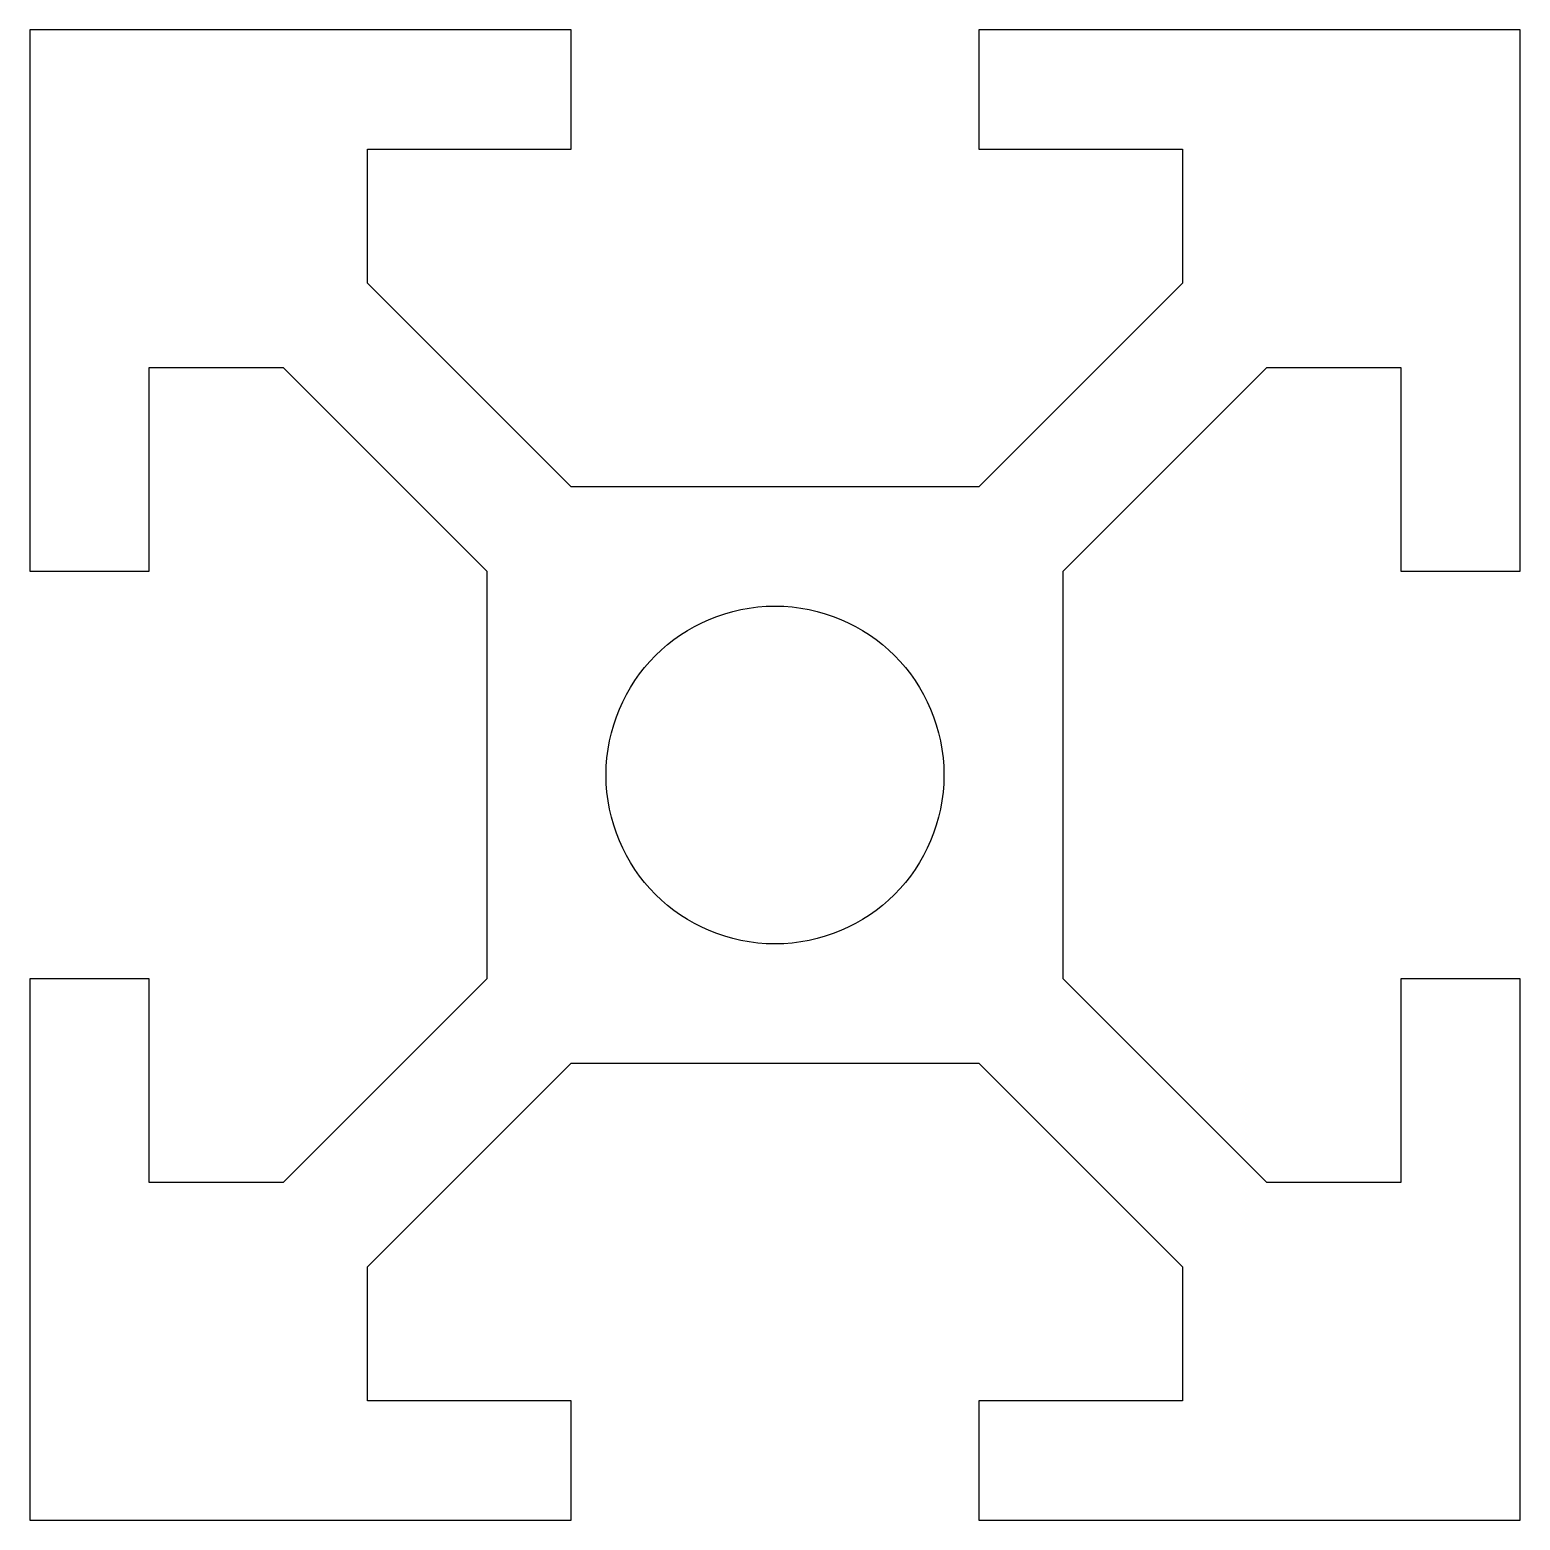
# Model space of a CAD drawing. Header units: millimetres. Extents: x -15 to 15, y -15 to 15.
import ezdxf

# ---------------------------------------------------------------- set-up
doc = ezdxf.new("R2010")
doc.units = ezdxf.units.MM
doc.layers.add('VISIBLE', color=7, linetype='CONTINUOUS')

msp = doc.modelspace()

# ---------------------------------------------------------------- linework, layer by layer
at = {"layer": 'VISIBLE'}
for p, q in [((-15, 15), (-15, 4.1)), ((-4.1, 15), (-15, 15)), ((-4.1, 12.6), (-4.1, 15)), ((4.1, 15), (4.1, 12.6)), ((15, 15), (4.1, 15)), ((15, 4.1), (15, 15)), ((-8.2, 12.6), (-4.1, 12.6)), ((-8.2, 9.897), (-8.2, 12.6)), ((4.1, 12.6), (8.2, 12.6)), ((8.2, 12.6), (8.2, 9.897)), ((-4.103, 5.8), (-8.2, 9.897)), ((8.2, 9.897), (4.103, 5.8)), ((-12.6, 8.2), (-9.897, 8.2)), ((-12.6, 4.1), (-12.6, 8.2)), ((-9.897, 8.2), (-5.8, 4.103)), ((5.8, 4.103), (9.897, 8.2)), ((9.897, 8.2), (12.6, 8.2)), ((12.6, 8.2), (12.6, 4.1)), ((4.103, 5.8), (-4.103, 5.8)), ((-15, 4.1), (-12.6, 4.1)), ((-5.8, 4.103), (-5.8, -4.103)), ((5.8, -4.103), (5.8, 4.103)), ((12.6, 4.1), (15, 4.1)), ((-15, -4.1), (-15, -15)), ((-12.6, -4.1), (-15, -4.1)), ((-12.6, -8.2), (-12.6, -4.1)), ((-5.8, -4.103), (-9.897, -8.2)), ((9.897, -8.2), (5.8, -4.103)), ((15, -4.1), (12.6, -4.1)), ((12.6, -4.1), (12.6, -8.2)), ((15, -15), (15, -4.1)), ((-8.2, -9.897), (-4.103, -5.8)), ((-4.103, -5.8), (4.103, -5.8)), ((4.103, -5.8), (8.2, -9.897)), ((-9.897, -8.2), (-12.6, -8.2)), ((12.6, -8.2), (9.897, -8.2)), ((-8.2, -12.6), (-8.2, -9.897)), ((8.2, -9.897), (8.2, -12.6)), ((-4.1, -12.6), (-8.2, -12.6)), ((-4.1, -15), (-4.1, -12.6)), ((8.2, -12.6), (4.1, -12.6)), ((4.1, -12.6), (4.1, -15)), ((-15, -15), (-4.1, -15)), ((4.1, -15), (15, -15))]:
    msp.add_line(p, q, dxfattribs=at)
msp.add_circle((0, 0), 3.4, dxfattribs=at)

doc.saveas('drawing.dxf')
